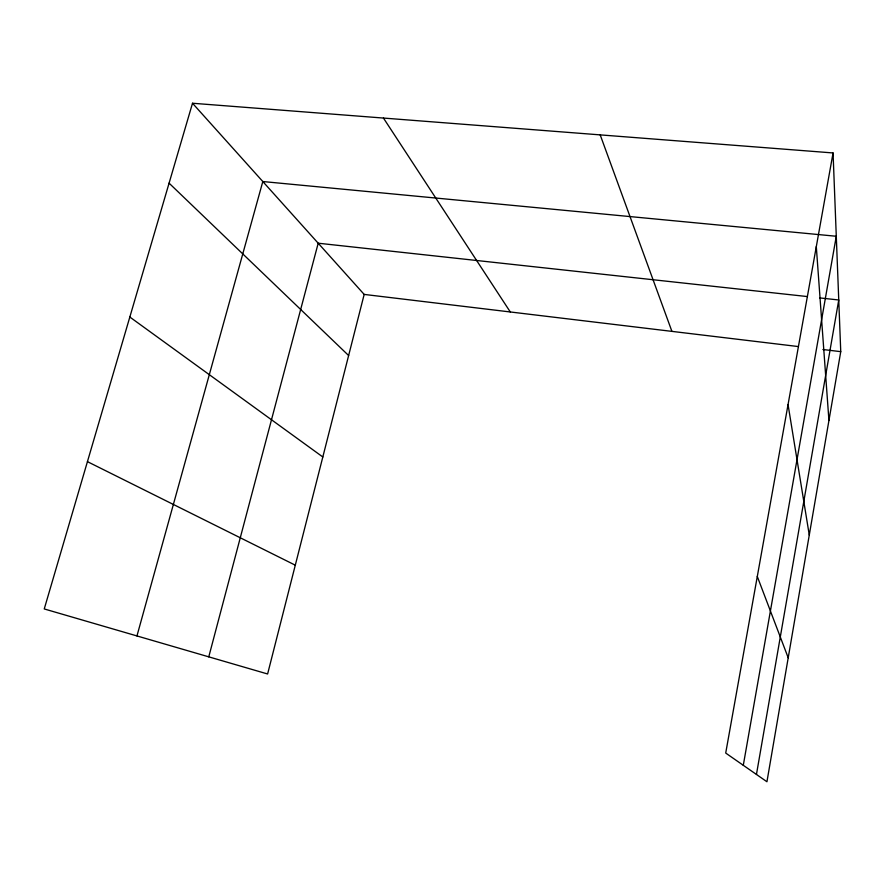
<?xml version="1.0" encoding="UTF-8"?>
<svg xmlns="http://www.w3.org/2000/svg" width="885" height="885" viewBox="0 0 885 885"><rect width="100%" height="100%" fill="white"/><g stroke="black" fill="none" stroke-linecap="round" stroke-linejoin="round"><path stroke-width="1.33" d="M833.062 152.95L840.75 351.655L766.941 781.754L725.711 753.058L833.062 152.95L192.51 103.246L44.25 608.946L267.613 673.983L364.177 294.417L192.51 103.246M756.454 774.452L838.748 299.982L819.632 297.902M743.289 765.293L836.281 236.262L262.812 181.536L136.954 635.939M208.772 656.847L318.202 243.209L807.352 296.563M364.177 294.417L798.193 346.544M822.906 349.509L840.75 351.655M87.438 461.649L295.291 565.183M129.829 317.04L322.826 456.981M169.079 183.151L348.635 355.538M383.459 118.07L510.291 311.962M757.294 576.478L788.214 657.82M600.196 134.885L671.914 331.377M788.048 404.556L809.277 535.082M816.302 246.627L828.935 420.486"/></g></svg>
